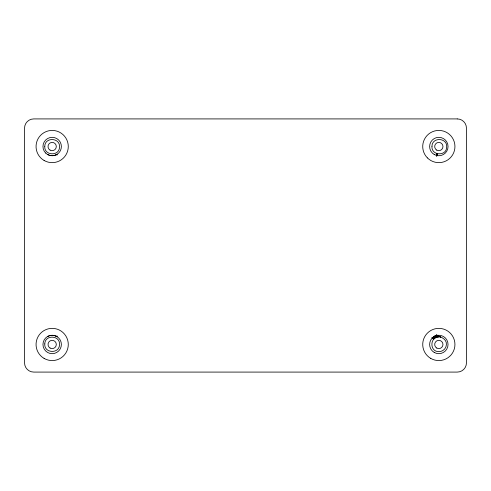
<?xml version="1.0" encoding="UTF-8"?>
<svg xmlns="http://www.w3.org/2000/svg" width="491" height="491" viewBox="0 0 491 491"><rect width="100%" height="100%" fill="white"/><g stroke="black" fill="none" stroke-linecap="round" stroke-linejoin="round"><path stroke-width="0.74" d="M56.772 154.505C53.936 156.077 50.401 156.077 47.566 154.505M47.566 336.495A9.206 9.206 0 0 1 61.375 344.467A9.206 9.206 0 0 1 47.566 352.44A9.206 9.206 0 0 1 47.566 336.495C50.401 334.923 53.936 334.923 56.772 336.495M56.017 154.818L57.508 154.818M56.017 336.182L57.508 336.182M436.253 335.157C440.445 336.894 446.945 338.71 446.393 344.645C446.294 348.653 442.465 352.029 438.481 351.624C428.974 351.366 430.147 335.776 439.586 336.936L436.241 335.144M432.516 337.299L434.443 338.52L432.516 337.286M44.791 146.318C43.865 155.782 59.479 156.561 59.503 147.054C60.43 137.59 44.81 136.811 44.791 146.318M44.791 343.915C43.865 353.379 59.479 354.158 59.503 344.645C60.43 335.181 44.81 334.402 44.791 343.915M431.97 146.318C431.043 155.782 446.663 156.561 446.681 147.054C447.608 137.59 431.994 136.811 431.97 146.318M436.978 153.671L436.462 155.905L436.978 153.671M437.334 153.775L436.812 156.009L437.334 153.775M457.244 118.914L33.756 118.914A9.206 9.206 0 0 0 24.55 128.12L24.55 362.88A9.206 9.206 0 0 0 33.756 372.086L457.244 372.086A9.206 9.206 0 0 0 466.45 362.88L466.45 128.12A9.206 9.206 0 0 0 457.244 118.914M440.673 337.102L436.622 334.966L440.673 337.102M438.85 336.918L436.192 335.482L438.85 336.918M437.757 337.029L435.087 335.543L437.757 337.029M436.689 337.299L434.713 336.157L436.689 337.299M436.002 337.569L434.026 336.403L436.002 337.569M435.351 337.9L433.412 336.728L435.351 337.9M433.891 339.011L431.988 337.765L433.891 339.011M45.657 153.045A9.206 9.206 0 0 0 61.062 148.914A9.206 9.206 0 0 0 49.787 137.64A9.206 9.206 0 0 0 45.657 153.045M434.228 154.505A9.206 9.206 0 0 0 448.038 146.533A9.206 9.206 0 0 0 434.228 138.56A9.206 9.206 0 0 0 434.228 154.505M434.228 352.44A9.206 9.206 0 0 0 448.038 344.467A9.206 9.206 0 0 0 434.228 336.495A9.206 9.206 0 0 0 434.228 352.44M44.11 160.483A16.111 16.111 0 0 0 68.28 146.533A16.111 16.111 0 0 0 44.11 132.582A16.111 16.111 0 0 0 44.11 160.483M427.44 157.924A16.111 16.111 0 0 0 454.396 150.7A16.111 16.111 0 0 0 434.664 130.968A16.111 16.111 0 0 0 427.44 157.924M430.779 358.418A16.111 16.111 0 0 0 454.942 344.467A16.111 16.111 0 0 0 430.779 330.517A16.111 16.111 0 0 0 430.779 358.418M44.11 358.418A16.111 16.111 0 0 0 68.28 344.467A16.111 16.111 0 0 0 44.11 330.517A16.111 16.111 0 0 0 44.11 358.418M50.094 150.123A4.143 4.143 0 0 0 56.312 146.533A4.143 4.143 0 0 0 50.094 142.942A4.143 4.143 0 0 0 50.094 150.123M50.1 348.058A4.143 4.143 0 0 0 56.312 344.467A4.143 4.143 0 0 0 50.1 340.877A4.143 4.143 0 0 0 50.1 348.058M436.757 150.123A4.143 4.143 0 0 0 442.974 146.533A4.143 4.143 0 0 0 436.757 142.942A4.143 4.143 0 0 0 436.757 150.123M436.757 348.058A4.143 4.143 0 0 0 442.974 344.467A4.143 4.143 0 0 0 436.757 340.877A4.143 4.143 0 0 0 436.757 348.058"/></g></svg>
